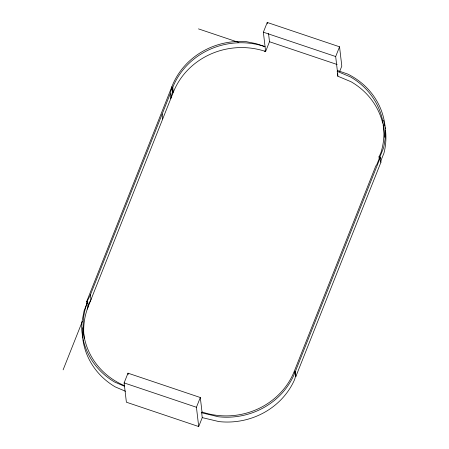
<?xml version="1.0" encoding="UTF-8"?>
<svg xmlns="http://www.w3.org/2000/svg" width="449" height="449" viewBox="0 0 449 449"><rect width="100%" height="100%" fill="white"/><g stroke="black" fill="none" stroke-linecap="round" stroke-linejoin="round"><path stroke-width="0.67" d="M87.325 303.575L87.084 301.509L90.412 294.819L170.216 93.796L172.141 86.012A71.761 67.176 -6.7 0 1 246.226 41.65L256.183 43.671L265.056 46.662A71.761 67.176 -6.7 0 0 172.77 87.375L171.737 87.027L86.724 301.386L86.971 303.451M172.708 90.833L170.783 98.623L170.216 93.796M294.965 371.491L294.028 374.786A71.761 67.176 -6.7 0 1 218.405 416.767L201.68 412.805L202.022 411.986A71.756 67.165 -6.7 0 0 294.291 371.278L294.965 371.491L295.532 376.313L294.595 379.607A71.761 67.176 -6.7 0 1 218.972 421.594L202.246 417.626L201.68 412.805M124.581 385.702A71.761 67.176 -6.7 0 1 87.678 301.706L84.092 310.736L81.785 322.831A71.761 67.176 -6.7 0 0 114.697 382.088L124.289 386.179M63.107 369.853L82.352 321.372M87.218 309.108L173.336 92.202L172.77 87.375M202.246 417.626L198.705 426.55L126.388 402.203L124.12 382.913L127.987 373.17L200.305 397.517L202.089 412.676M172.304 91.854L173.336 92.202A71.761 67.176 -6.7 0 1 265.623 51.483L263.361 32.193L267.228 22.45L339.545 46.797L341.807 66.087L339.596 71.666M268.524 33.473L269.495 41.74L265.623 51.483L264.36 51.057M198.705 426.55L196.438 407.26L200.305 397.517M337.373 71.004L335.678 56.54L339.545 46.797M382.744 123.34A71.761 67.176 -6.7 0 0 351.09 81.763L337.794 76.195L337.227 71.374L337.547 70.566L347.717 74.057A71.761 67.176 -6.7 0 1 383.418 148.243L376.75 164.738L375.791 165.995L294.297 371.267L295.33 371.615L295.897 376.436L295.532 376.313M337.794 76.195L337.94 75.83M295.33 371.615L380.421 157.285L378.995 156.808L380.701 153.311A71.761 67.176 -6.7 0 0 350.523 76.936L337.227 71.374M295.897 376.436L380.988 162.106L380.421 157.285M263.361 32.193L335.678 56.54M269.495 41.74L337.165 64.521M198.475 28.876L238.868 42.475M380.988 162.106L380.404 161.915L383.985 153.064A71.761 67.176 -6.7 0 0 385.5 130.199M86.724 301.386L87.084 301.509M84.255 338.563A71.761 67.176 -6.7 0 1 88.245 306.527L87.65 306.33L90.979 299.64L90.412 294.819M124.12 382.913L196.438 407.26M125.496 391.27L115.264 386.909A71.761 67.176 -6.7 0 1 82.891 339.601M379.388 156.937L379.63 159.002M378.995 156.808L379.237 158.873M337.62 73.075L337.861 75.14M267.228 22.45L267.391 23.825M171.877 87.078L172.444 91.899M171.737 87.027L172.057 89.783M162.145 114.13L162.712 118.951M127.987 373.17L128.15 374.55M87.678 301.706L88.245 306.527M383.059 124.699A71.761 67.176 -6.7 0 1 384.501 137.293M82.711 338.198A71.761 67.176 -6.7 0 1 82.352 327.652M383.508 120.22A71.761 67.176 -6.7 0 1 383.861 121.527M384.192 122.841A71.761 67.176 -6.7 0 1 384.894 126.163M385.124 127.505A71.761 67.176 -6.7 0 1 385.326 128.852"/></g></svg>
